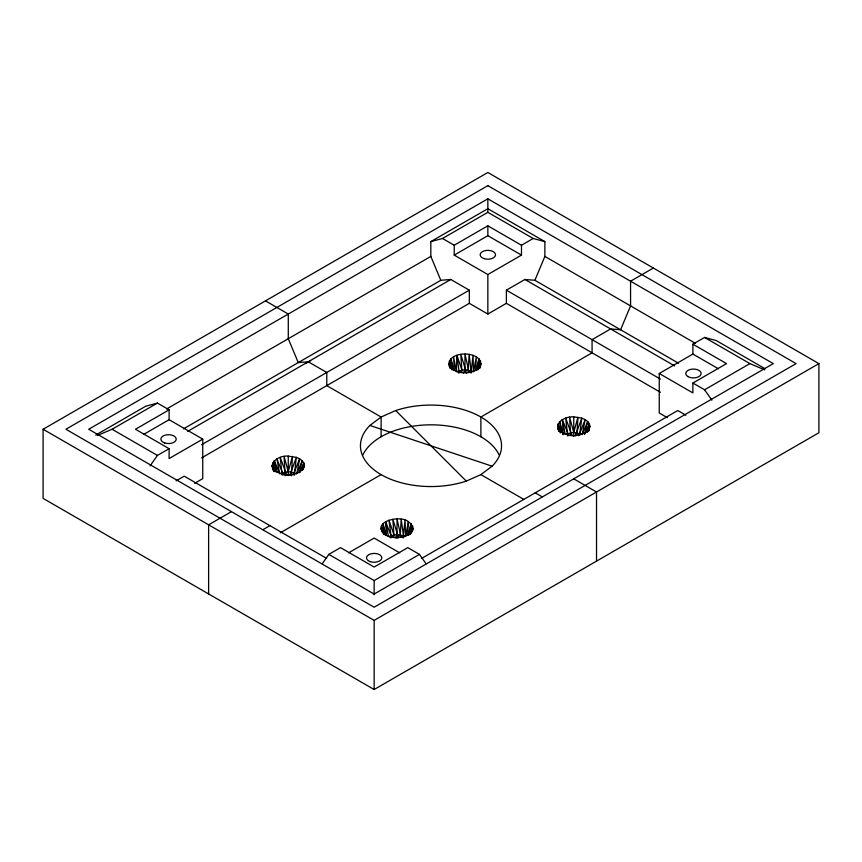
<?xml version="1.0" encoding="UTF-8"?>
<svg xmlns="http://www.w3.org/2000/svg" width="862" height="862" viewBox="0 0 862 862"><rect width="100%" height="100%" fill="white"/><g stroke="black" fill="none" stroke-linecap="round" stroke-linejoin="round"><path stroke-width="1.29" d="M273.976 471.665L272.123 465.426L273.954 471.417C267.619 461.989 279.999 455.19 288.253 456.117L288.253 475.565M558.953 431.119C553.813 421.874 566.097 416.184 573.758 416.885L573.758 436.334M475.598 370.574L476.374 356.814L473.529 371.63L464.974 369.582L456.418 371.63L456.914 355.338C465.577 351.664 485.425 355.424 479.778 368.193M407.64 535.399L408.416 521.639C400 514.442 369.787 522.07 385.626 534.817C394.042 542.015 424.255 534.397 408.416 521.639L405.571 536.455L397.016 534.418L388.46 536.466L385.616 521.65L390.971 535.356L390.971 537.985M471.018 373.149L473.033 355.327L473.529 371.63M578.639 435.676L579.803 433.317L581.818 418.135L573.758 416.885M409.407 534.655L410.98 523.568L408.125 535.302M477.365 369.83L478.938 358.743L476.083 370.466M275.862 471.859L274.288 460.771L279.697 473.658L288.253 471.611L296.808 473.658L299.664 458.853L296.323 457.366L288.253 456.117M568.877 435.666L562.347 419.611L565.203 434.426L573.758 432.379L582.303 434.426L585.158 419.611L581.818 418.135L575.32 435.795M410.862 533.61L412.596 525.82L410.118 534.58M478.819 368.774L480.554 360.984L478.076 369.744M450.179 368.203C446.721 362.654 451.171 356.642 456.914 355.338L461.838 369.82L461.838 372.459M299.362 472.505L302.217 460.782L299.664 458.853L293.134 474.908M584.544 434.577L587.722 421.54L585.158 419.611L579.803 433.317M301.7 470.533L303.833 463.023L302.217 460.782L296.808 473.658M586.85 432.552L589.328 423.792L587.722 421.54L582.303 434.426M303.273 469.025L304.372 465.437L303.833 463.023L299.75 472.688M412.047 531.822L413.146 528.223M479.638 368.182L481.104 363.398M588.412 430.989L589.877 426.205L589.328 423.792L585.244 433.457M588.552 431.119L589.877 426.205L587.658 431.884M588.552 431L589.328 428.608C582.475 438.004 565.019 438.004 558.167 428.608L559.018 430.978L557.628 426.194L559.104 431.183M390.249 537.554L390.971 535.356L388.956 520.163L393.891 534.655L393.891 537.285M458.207 372.718L458.929 370.52L456.914 355.338M302.605 469.984L304.372 465.437C300.472 477.72 279.482 477.613 272.672 467.84M392.91 537.08L393.891 534.655L392.846 519.236L398.578 537.823M460.868 372.244L461.838 369.82L460.793 354.401L466.536 372.998M660.411 392.264L506.382 303.338L506.382 290.171L524.915 279.471L534.893 280.29L544.87 256.423L544.87 241.608L487.849 208.69L430.828 241.608L430.828 256.423L440.805 280.29L450.783 279.471L469.316 290.171L469.316 303.338L201.611 457.894M463.411 372.998L464.974 369.582M395.453 537.823L397.016 534.418M289.815 475.027L296.323 457.366L294.298 475.188M150.117 465.814L157.423 455.427L169.114 448.682L169.114 458.552L202.753 439.135L202.753 478.636L194.65 483.313M322.248 563.737L328.821 554.385L340.512 547.629L374.151 567.056L407.791 547.629L419.482 554.385L426.054 563.737M480.554 365.8C473.712 375.207 456.257 375.207 449.404 365.811M480.888 436.765L480.888 417.014A70.555 40.74 0 0 1 492.105 466.18L480.888 474.617L466.277 481.093A70.555 40.74 0 0 1 381.112 474.617A70.555 40.74 0 0 1 369.895 425.451L381.112 417.014L395.723 410.538A70.555 40.74 0 0 1 480.888 417.014L592.075 352.817L592.075 339.65L610.608 328.95L620.586 329.769L630.564 305.902L630.564 281.217L653.374 268.05M306.01 363.258L310.654 360.596M43.1 429.254L487.849 172.486L818.9 363.613L818.9 432.746L374.151 689.514L43.1 498.387L43.1 429.254L374.151 620.381L818.9 363.613M487.849 198.82L88.711 429.254L374.151 594.047L773.289 363.613L487.849 198.82L487.849 212.311L442.518 238.483L430.828 241.608M95.693 435.094L145.732 406.207L157.423 403.082L169.114 409.827L169.114 419.708L202.753 439.135M97.331 435.493L112.092 429.254L157.423 403.082M166.592 408.987L430.828 256.423M169.114 409.827L135.474 429.254L169.114 448.682M442.518 238.483L454.209 245.239L487.849 225.812L521.488 245.239L533.179 238.483L544.87 241.608M143.588 434.437L169.114 419.708M454.209 245.239L454.209 255.109L487.849 235.692L521.488 255.109L521.488 245.239M183.531 428.834L440.805 280.29M187.711 431.356L450.783 279.471M454.209 255.109L487.849 274.536L521.488 255.109M201.611 444.727L469.316 290.171M176.117 480.845L184.22 476.169L326.666 558.404M469.316 303.338L487.849 314.037L506.382 303.338M231.436 511.651L208.626 524.818L208.626 593.95M262.975 529.656L269.925 525.648M280.333 532.802L381.112 474.617M667.35 417.671L659.247 412.995L659.247 373.494L692.886 354.067L692.886 344.186L704.577 337.441L716.268 340.565L765.144 368.785M348.636 552.822L374.151 538.082L399.677 552.822M659.247 373.494L692.886 392.91L692.886 383.04L726.526 363.613L692.886 344.186M328.821 554.385L374.151 580.557L419.482 554.385M692.886 383.04L704.577 389.786L749.908 363.613L764.669 369.852M421.658 558.393L677.78 410.527L685.883 415.204M369.895 425.451L492.105 466.18M487.849 212.311L533.179 238.483M704.577 337.441L749.908 363.613M544.87 256.423L695.418 343.345M692.886 354.067L718.412 368.796M534.893 280.29L678.491 363.204M524.915 279.471L674.644 365.919M506.382 290.171L660.411 379.097M265.474 300.87L288.285 314.037L288.285 338.723L298.263 362.59L308.24 361.771L326.773 372.47L326.773 385.637L381.112 417.014L381.112 436.765M573.715 478.83L596.526 491.997L596.526 561.13M535.227 492.827L542.176 496.835M480.888 474.617L523.665 499.313M112.092 429.254L157.423 455.427M395.723 410.538L466.277 481.093M704.577 389.786L711.883 400.173M283.372 474.908L276.853 458.843L279.697 473.658M572.185 435.795L565.688 418.135L567.702 435.946M286.69 475.027L280.193 457.366L282.208 475.188M469.079 372.244L464.974 354.088L464.974 372.212M401.121 537.08L397.016 518.924L397.016 538.362M403.782 537.543L401.186 519.236L400.151 537.285M448.854 363.398L450.32 368.193M380.896 528.234L381.995 531.822M560.656 432.552L558.177 423.781L560.203 432.875M451.882 369.755L449.404 360.995L451.138 368.785M383.924 534.591L381.446 525.82L383.181 533.61M274.795 470.533L272.672 463.013L274.418 470.803M562.961 434.567L559.783 421.54L561.367 432.627M453.865 370.466L451.009 358.743L452.593 369.83M385.907 535.302L383.051 523.579L384.635 534.666M274.288 460.771L277.144 472.495M456.418 371.63L453.574 356.814L454.36 370.574M471.018 370.52L469.143 354.401L468.109 372.449M562.347 419.611L563.209 434.62M385.616 521.65L386.402 535.41M405.571 536.455L405.075 520.163L403.06 537.985M576.883 435.256L577.928 417.208L573.758 432.379L569.588 417.197L570.622 435.256M487.849 225.812L487.849 235.692M487.849 274.536L487.849 314.037M458.929 370.52L458.929 373.149M374.151 580.557L374.151 594.834M374.151 620.381L374.151 689.514M291.388 475.802L292.433 456.44L288.253 471.611L284.083 456.44L285.128 475.802M362.848 455.017A70.555 40.74 0 0 1 431 424.826A70.555 40.74 0 0 1 499.152 455.017M487.849 185.653L65.911 429.254L374.151 607.214L796.089 363.613L487.849 185.653M370.326 561.668A7.661 4.418 0 0 0 381.812 557.843A7.661 4.418 0 0 0 370.326 554.007A7.661 4.418 0 0 0 370.326 561.668M164.707 442.96A7.661 4.418 0 0 0 176.204 439.135A7.661 4.418 0 0 0 164.707 435.299A7.661 4.418 0 0 0 164.707 442.96M688.038 376.619A7.661 4.418 0 0 0 700.86 374.636A7.661 4.418 0 0 0 691.475 369.216A7.661 4.418 0 0 0 688.038 376.619M484.013 258.611A7.661 4.418 0 0 0 495.51 254.786A7.661 4.418 0 0 0 484.013 250.95A7.661 4.418 0 0 0 484.013 258.611"/></g></svg>
